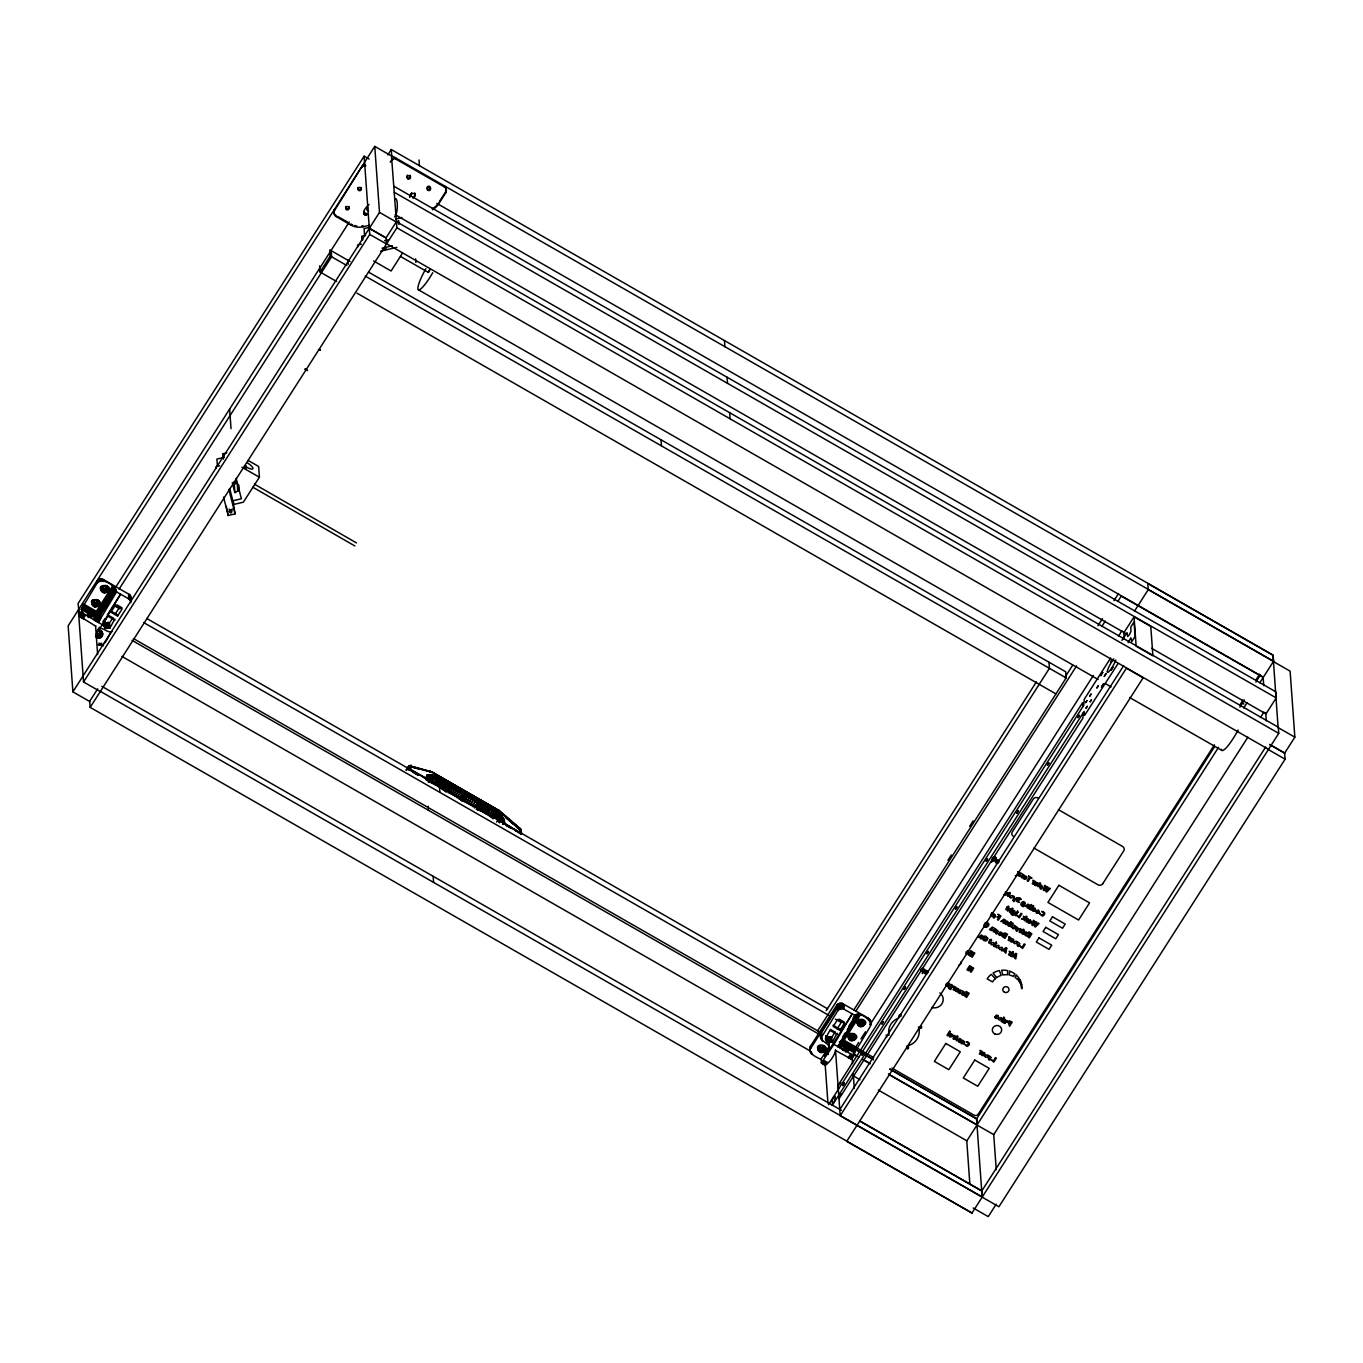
<?xml version="1.0" encoding="UTF-8"?>
<svg xmlns="http://www.w3.org/2000/svg" width="1363" height="1363" viewBox="0 0 1363 1363"><rect width="100%" height="100%" fill="white"/><g stroke="black" fill="none" stroke-linecap="round" stroke-linejoin="round"><path stroke-width="1.5" d="M406.395 769.942C413.091 759.055 408.389 773.503 410.757 769.448L426.943 778.716L426.585 780.335L427.028 775.053L427.318 777.966L428.118 776.552L430.401 776.433L438.409 779.432L489.845 808.889L499.778 816.539L497.87 820.645M470.848 805.397L473.966 798.207L472.757 797.355L444.27 781.135L440.096 787.712M520.819 830.885L519.695 828.278L521.092 829.948L521.33 834.292L520.274 828.704L521.348 834.207L520.359 828.84L499.25 810.627L431.952 771.918C427.147 772.412 431.526 770.759 431.304 772.497M104.355 592.922C89.617 582.291 120.762 584.676 104.355 592.922L104.406 588.748L102.838 586.976L104.695 585.477L106.28 587.232L104.406 588.748M426.449 779.977C422.104 768.902 451.545 777.353 438.341 786.621C448.751 776.586 426.875 779.466 426.806 775.479M484.785 813.251L488.738 806.419L465.175 793.76L461.256 800.473L465.243 793.675L460.677 800.098L465.175 793.76L440.539 778.784M484.819 804.494L502.18 816.931L504.497 823.201L502.504 823.899L504.6 823.388L504.037 819.316L500.323 814.733L484.768 804.357L481.071 802.875L482.911 804.647L479.367 810.542L482.536 805.482L486.387 805.158M504.31 820.509L502.266 821.071L499.778 817.033L494.07 812.092L467.27 796.691L465.907 793.93M520.973 833.594L504.617 823.252C504.94 816.744 497.614 812.842 493.116 811.002L486.182 807.237L482.945 812.263L486.795 805.363L487.784 805.891M443.946 781.663L429.601 775.649L427.42 776.825L427.59 780.249L427.42 774.729L427.488 777.2M450.42 785.054L451.34 786.86L447.933 792.567M498.926 810.474L497.904 809.929L502.572 814.921M498.977 811.854L498.892 810.355L431.202 771.748L429.277 771.918M408.713 770.027C405.884 766.125 416.942 761.184 406.327 770.061C410.757 764.677 409.854 766.108 409.82 766.279L427.266 771.032M476.794 809.383L481.02 802.722L477.05 809.537C479.367 791.801 502.76 817.561 504.48 823.763L520.598 833.44L519.695 828.278M438.75 777.83L434.507 784.509M441.408 779.261L440.522 778.937L442.345 780.147L438.835 778.017L470.405 796.231L469.315 797.696L464.919 795.668L461.546 800.643M229.069 509.166L230.824 511.006L232.238 508.91M454.833 787.32L454.646 789.262L466.742 796.077C454.032 790.319 441.476 776.671 427.692 776.842M431.798 771.884L410.093 765.819L409.53 769.482L408.917 766.193L409.871 769.379L410.093 765.955L411.234 766.074M427.658 780.215L427.42 776.825M477.868 809.912L481.02 802.722M480.986 803.011L470.405 796.231M502.266 821.071L502.334 820.134C499.676 817.238 495.382 810.576 501.345 815.756M482.723 803.403L481.105 803.063L495.314 811.36L503.254 819.674C499.965 825.348 506.934 822.69 503.168 823.644C501.397 811.649 486.761 807.288 477.408 802.5L477.22 800.78L482.979 804.357L465.243 793.675L473.796 798.633M429.635 782.43L433.127 777.489L434.661 778.069C438.119 773.826 437.523 782.243 432.77 783.674M860.223 1026.697C847.207 1014.157 877.653 1020.734 860.223 1026.697L860.598 1022.557L859.303 1020.597L861.382 1019.354L862.677 1021.313L860.598 1022.557M446.314 791.869L449.756 784.781L445.19 791.221C454.799 782.447 445.633 787.047 438.409 779.432L441.885 781.067M428.476 780.164C435.615 774.065 423.229 773.094 427.454 780.76M427.471 777.54C429.106 771.458 442.856 781.084 447.337 783.044M468.668 795.362L468.327 796.81M81.303 609.38L97.148 582.989C102.992 577.282 114.731 585.34 116.554 591.866L98.289 622.397L94.268 620.097L94.03 616.672L81.303 609.38L83.552 613.759L102.31 624.697L120.574 594.183L107.268 615.003M854.482 1052.832L870.31 1026.424L870.736 1021.091L868.606 1018.331L842.044 1003.27L838.466 1003.662L836.695 1005.281L810.525 1046.188C806.947 1053.309 815.977 1057.024 820.935 1059.272C822.877 1073.397 834.752 1056.291 835.536 1050.481L851.057 1058.983L854.618 1054.775L854.482 1052.832L841.755 1045.523L839.557 1041.741L855.129 1050.669M983.899 924.727C984.018 930.98 992.894 924.199 986.829 922.495A2.164 2.045 -4.1 0 0 985.449 922.7L984.665 923.313M503.867 820.373L502.01 820.134L503.56 818.873M94.558 606.859C82.376 593.569 112.328 601.918 94.558 606.859L95.069 602.753L93.911 600.708L96.057 599.584L97.216 601.628L95.069 602.753M98.119 633.761C101.237 634.323 100.572 629.757 97.795 630.37C104.321 628.718 104.014 639.758 97.591 637.867L98.119 633.761L96.943 631.733M430.299 269.005L428.34 272.413L430.027 269.141M820.543 1052.509C808.361 1039.236 838.33 1047.585 820.543 1052.509L821.071 1048.403L819.896 1046.375L822.042 1045.251L823.218 1047.278L821.071 1048.403M850.989 1040.702C838.807 1027.412 868.759 1035.761 850.989 1040.702L851.5 1036.596L850.342 1034.568L852.488 1033.444L853.647 1035.471L851.5 1036.596M449.671 793.385L452.772 787.916L449.245 786.707L458.428 791.409L459.842 790.71L447.899 783.572L443.52 789.995M502.606 819.93L502.214 820.765M520.802 833.526L520.887 829.624L498.722 810.968M520.547 832.98L521.348 834.207M503.935 823.848L503.594 819.657L501.874 816.931L498.773 821.753M103.315 592.718L103.963 588.646M503.305 823.116L503.254 819.674L504.327 823.439M130.456 600.725L129.349 596.381L130.865 602.702M131.121 601.1L129.877 594.813L103.469 579.496L98.766 579.411L97.012 581.03L97.148 582.989M810.031 1047.261L810.116 1051.537M829.266 1043.734L828.925 1050.26C832.452 1042.218 815.602 1041.945 821.565 1032.541L837.512 1007.615L839.267 1006.013L842.845 1005.621L843.084 1008.739L856.254 1016.116L837.989 1046.648L841.993 1048.948L841.755 1045.523M821.105 1037.907L837.734 1010.75L839.489 1009.131L843.084 1008.739M854.533 1052.321L840.767 1044.433L841.039 1048.096L839.864 1046L840.426 1042.576M870.821 1025.351L870.736 1021.091M946.757 984.802L948.154 985.176L946.109 984.001M965.822 952.021L967.219 952.822L967.185 951.05M520.564 830.51L520.53 828.977L498.858 810.389L499.795 811.394L431.611 771.799M472.177 797.185L468.088 803.778M456.571 788.257L456.026 789.603M520.189 830.118L520.274 828.704M408.849 766.449L410.502 765.887M430.878 772.037L429.192 771.56L430.998 771.543M427.607 779.909L426.943 778.716L426.823 780.437M859.218 1026.339L860.172 1022.403M428.118 776.552L428.612 775.019L427.335 775.223M409.326 766.483C410.774 766.756 410.672 772.582 409.701 769.703M842.845 1050.362C846.338 1040.361 853.238 1058.625 843.663 1047.176M364.091 212.185C372.661 216.904 355.828 216.478 368.998 204.518M496.745 819.487L500.051 814.682M427.386 780.028C428.817 779.466 431.168 773.417 427.778 774.917M93.57 606.45L94.66 602.582M97.591 637.867L96.62 637.458L97.71 633.591M819.572 1052.117L820.662 1048.232M850.001 1040.293L851.091 1036.425M1128.138 642.62L1130.898 637.782L1131.818 641.547L1135.072 636.47L1134.084 621.971L1130.847 626.827L1130.932 631.478L1129.365 634.749L1127.695 636.538L1127.065 632.653L1121.936 640.354M843.135 1050.396L844.089 1047.21M428.749 782.158C431.151 780.266 433.86 773.417 428.425 774.746M102.361 592.258L103.571 588.458M436.586 785.616L440.488 779.142L431.679 774.917L433.127 777.489L431.168 780.914M461.818 800.763L465.43 794.135L467.032 794.816M449.756 784.781L445.786 791.613L449.824 786.212L438.699 778.801L442.021 780.812M998.875 862.149C999.147 857.327 993.491 861.263 996.864 862.677C994.036 859.832 996.285 865.249 998.483 862.796M457.678 790.557L458.309 789.262M852.71 1019.797C854.703 1008.211 869.236 1017.684 871.008 1024.192M854.618 1054.775L851.739 1054.485L833.969 1044.348L821.293 1062.953M843.544 1050.515L844.685 1047.397M433.979 777.438L434.081 775.871L432.667 775.377M440.402 779.415L438.784 778.512L442.157 780.556L438.835 778.017M465.311 794.016L467.015 795.106L459.314 791.562M858.349 1025.76L859.814 1022.165M486.438 806.675L489.845 808.889L490.424 807.407M828.5 1104.712L1083.738 705.267L1084.301 699.219L1110.624 658.039M409.19 766.04L410.587 770.368L419.617 775.24M472.876 806.675L475.329 801.137L471.649 798.531M92.752 605.819L94.32 602.31M97.352 633.318L95.785 636.828L96.62 637.458M818.737 1051.486L820.305 1047.977M849.183 1039.662L850.751 1036.153M844.004 1050.703L845.367 1047.687M468.838 804.204L471.308 798.752L469.979 797.645M464.817 802.091L467.27 796.691L464.05 801.734M366.937 208.607L367.141 210.328L368.572 210.686M466.845 803.114L469.315 797.696L466.095 802.722M452.772 787.916L453.129 786.451M459.57 799.314L463.471 792.567L465.039 794.39M130.49 600.214L130.984 599.158M487.852 815.108L490.407 809.622L487.136 814.631M810.167 1049.22L837.615 1006.32L842.181 1005.23L843.97 1006.081L844.191 1009.216M870.173 1024.465L870.667 1023.392M901.113 1016.099C901.829 1012.436 896.547 1016.253 900.381 1016.611M437.233 785.991L439.874 780.471L441.714 781.34M435.478 785.02L438.034 779.619L436.876 778.665M489.709 816.335L492.316 810.866L489.044 815.875M444.117 790.438L446.74 784.969L448.802 786.093L445.48 791.426M491.43 817.579L494.07 812.092L490.799 817.101M447.814 790.387L449.534 786.843M101.578 591.576L103.23 588.169M493.031 818.839L495.723 813.353L492.469 818.362M474.733 807.918L477.408 802.5L474.171 807.526M495.416 818.26L497.478 814.358M520.257 833.611L515.129 830.05L520.598 833.44M486.182 814.069L488.891 808.719L488.193 807.918L484.325 806.3L481.105 811.326L484.478 806.027L480.389 811.002M463.13 801.325L465.805 796.043L464.476 795.447L466.742 796.077M519.899 829.846L520.734 830.766L499.233 811.36M825.552 1052.747C820.765 1064.213 833.014 1042.831 825.552 1052.747L828.465 1054.434M475.006 800.524L475.738 799.28L473.966 798.207M1033.921 848.059L1097.607 884.57A3.476 3.288 -4.1 0 0 1102.735 883.735L1102.991 883.292M433.434 783.981L436.313 778.784L435.393 778M88.067 617.132L89.685 614.236C81.099 611.697 98.783 621.324 89.685 614.236M485.092 813.421L488.005 808.225M431.747 783.231L434.661 778.069L431.151 782.992M499.471 822.758L501.431 818.499L502.981 817.953M484.342 812.995L488.073 808.106L486.301 806.947L482.212 811.888M435.07 784.798L438.034 779.619M459.842 790.71L461.512 791.784M477.357 809.69C479.077 801.546 486.148 804.647 478.873 810.321M857.668 1024.993L859.525 1021.824M833.969 1044.348L852.233 1013.816L828.925 1050.26M476.556 809.213L480.747 803.097L475.738 799.28M445.241 791.256L448.342 786.144M457.184 797.696L460.285 792.585L456.469 797.236M460.779 800.183L463.897 795.072L462.534 793.675C468.957 796.196 446.843 783.231 451.34 786.86L447.268 784.219M451.528 794.339L454.646 789.262L450.846 793.982M453.419 795.396L456.537 790.301L452.703 794.987M455.31 796.503L458.428 791.409L454.595 796.077M458.973 798.888L462.125 793.811L460.95 792.602M476.505 809.179L480.117 804.051L478.277 802.688L479.214 801.58L480.952 802.807L475.653 799.451M439.993 787.644L443.486 782.413L441.561 781.595L438.256 786.587M481.003 811.292L484.172 806.232M482.843 812.195L486.012 807.135M440.13 787.729L443.316 782.669L445.207 783.555L445.871 782.618M441.765 788.802L445.207 783.555L441.833 788.836L445.054 783.81L448.41 786.042M443.554 790.029L446.74 784.969M92.122 605.002L94.047 601.969M818.124 1050.669L820.049 1047.636M848.553 1038.845L850.478 1035.812M406.327 770.095L409.309 765.938M443.486 789.978L446.894 784.713M479.265 810.491L482.468 805.448M402.477 253.143L391.096 271.016L373.649 260.98M1102.735 883.735L1123.436 851.33A3.476 3.288 -4.1 0 0 1122.124 846.202L1058.438 809.69M369.152 159.062L364.142 156.183L78.049 603.553L79.582 616.212L95.836 626.23M386.053 237.895L369.305 228.303L386.002 237.963L396.429 221.658L1278.307 727.246L1278.75 733.362L1268.527 749.343L386.649 243.756L396.872 227.774L391.488 155.978L374.757 146.386L68.15 625.838L72.886 691.842L89.617 701.451L97.693 688.826M369.203 225.321L363.069 226.786A16.015 15.214 -4.1 0 1 350.938 225.082L336.133 216.581A4.702 4.481 -4.1 0 1 334.565 210.447L362.285 165.877A2.351 2.232 -4.1 0 1 365.523 165.11L365.608 166.218A2.351 2.232 -4.1 0 0 362.371 166.985M78.986 615.173L81.439 611.34M79.156 615.633L81.61 611.8M79.582 616.212L82.036 612.379M80.247 616.877L82.7 613.043M81.099 617.592L83.552 613.759M82.07 618.291L84.523 614.457M83.109 618.938L85.562 615.105M387.859 154.871L391.266 149.538L1273.144 655.126L1273.587 661.242L1259.77 682.846M116.434 590.213L100.504 615.139L100.726 618.325L98.289 622.397L96.381 611.374L112.311 586.448M113.368 587.095L96.79 613.009L83.024 605.121M114.339 587.794L97.165 614.645L82.444 606.194M114.679 588.833L349.269 221.999M115.191 588.492L97.506 616.144L94.03 616.672M115.855 589.174L98.681 616.025L98.289 622.397L96.603 620.54L96.313 616.587L81.576 608.137M116.281 589.753L99.703 615.684L99.959 619.245L98.954 619.944L95.393 620.438L95.12 616.758L81.354 608.869M336.644 281.528L320.049 272.004L330.255 256.023L329.829 249.906L350.07 261.509M390.227 162.248L392.476 158.721A2.351 2.232 -4.1 0 1 395.713 157.955L395.798 159.062L444.151 186.782A4.702 4.481 -4.1 0 1 445.701 192.916L438.477 204.211A16.135 15.317 -4.1 0 1 432.446 209.732M119.109 589.089L331.601 256.789L331.158 250.673M99.499 627.15L97.284 630.609C101.748 624.373 107.183 634.17 112.465 631.461M102.821 621.937L105.036 618.461M95.495 635.362L102.31 624.697M113.163 618.018L108.137 615.139L103.111 624.356C103.384 628.718 111.357 630.848 108.103 622.346L109.449 623.112L109.807 628.19L108.478 627.423M115.378 605.172L110.88 612.208L117.576 616.042L122.074 609.005L115.378 605.172L115.293 603.945M109.449 623.112L112.72 617.984M114.901 614.577L119.263 607.762M109.807 628.19L114.833 618.972M72.886 691.842L379.493 212.389L374.757 146.386M111.289 632.415C107.643 636.112 105.428 647.851 97.983 644.631M100.283 691.569L83.535 681.977L369.748 234.419L364.142 156.183M394.537 216.87C398.695 213.548 397.792 194.057 394.571 199.68M409.547 196.34L411.507 193.273A1.959 1.857 -4.1 0 1 411.83 192.882M409.633 197.431L411.507 193.273M412.887 198.248L414.863 195.182A1.959 1.857 -4.1 0 0 415.136 194.262M972.058 1212.951L90.179 707.363L386.479 244.011L386.206 237.639M439.431 201.503L445.633 191.808A4.702 4.481 -4.1 0 0 444.065 185.675L444.151 186.782M446.025 791.733L449.006 786.57M461.001 800.337L464.34 795.004L462.534 793.675M476.437 809.145L479.657 804.102L478.277 802.688L478.89 803.54L476.726 806.896M477.629 809.809L480.849 804.783L482.689 805.209M826.217 1010.579L1036.425 681.858M835.434 1032.285L830.425 1029.406L825.399 1038.623C825.671 1042.985 833.628 1045.114 830.391 1036.613L831.72 1037.379L832.094 1042.456L830.749 1041.69M831.72 1037.379L834.991 1032.251M837.172 1028.844L841.533 1022.029M947.932 860.309L951.374 854.942M969.689 826.285L973.114 820.918M1064.707 677.701L1072.715 665.161M1097.914 625.787L1102.48 618.615M1113.929 600.725L1118.512 593.552M820.935 1059.272L828.704 1047.125M832.094 1042.456L837.121 1033.239M844.361 1023.272L837.666 1019.439L833.168 1026.475L839.864 1030.309L844.361 1023.272L844.259 1022.063L839.25 1019.183M853.681 1010.204L1066.173 677.922L1065.73 671.806L368.47 272.072M855.64 1011.431L1076.6 665.911M1101.781 626.52L1105.206 621.153M1117.813 601.458L1121.238 596.091L1263.245 677.411M848.604 1026.56L853.187 1019.405M842.879 1036.562L845.077 1033.103M847.292 1029.644L857.242 1014.106M873.427 1059.801L840.886 1041.196L858.06 1014.345M859.014 1014.754L842.436 1040.668L840.886 1041.196M856.185 1048.573L842.436 1040.668L844.106 1040.225L860.053 1015.299M848.246 1057.773L850.699 1053.94M856.356 1046.085L858.639 1042.508M860.939 1038.93L865.505 1031.757M870.088 1024.601L1093.33 675.503M1118.512 636.129L1121.953 630.745M1134.544 611.05L1148.242 589.634L1147.799 583.534L1273.025 655.313L1278.102 727.569L1294.85 737.162L1284.628 753.143L1285.105 759.191L998.909 1206.749L840.204 1115.769L835.485 1049.834M849.285 1058.318L851.739 1054.485M850.239 1058.727L852.693 1054.894M851.057 1058.983L853.511 1055.149M1134.05 616.843L1136.146 646.181L1152.894 655.773L1150.781 626.435L1134.05 616.843L1123.828 632.824L1124.271 639.111M851.688 1059.034L854.124 1055.201M832.146 1105.495L1084.164 711.384L1084.556 715.439L1117.95 663.747M839.761 1109.652L1123.674 665.672M840.204 1115.769L1126.417 668.211L1143.148 677.803L846.73 1141.342L971.938 1213.138L1268.374 749.599L1285.105 759.191M1214.433 744.794L978.276 1114.082A3.135 2.982 -4.1 0 1 973.966 1115.104L891.913 1068.064M1239.649 705.37L1243.09 699.986M1255.698 680.273L1259.139 674.889A3.135 2.982 -4.1 0 0 1259.463 674.174M982.161 1197.157L976.555 1118.921L1214.672 746.549M1239.87 707.176L1244.436 700.003M1255.885 682.096L1260.468 674.941M1218.556 747.299L966.776 1141.018L969.877 1184.328M1243.738 707.908L1247.179 702.541M996.251 1169.693L993.729 1134.629L1247.878 737.196M1260.485 717.5L1263.91 712.133M393.89 186.22L1275.768 691.791L1276.211 697.907L1265.988 713.888L1151.599 648.311M1265.648 747.06L981.718 1191.041L860.189 1121.374M996.2 1204.193L988.243 1216.614L973.182 1207.976M248.151 460.455L258.646 466.453L259.413 477.203L243.381 502.18L233.993 504.395L233.073 500.783M406.481 769.856L408.696 766.381L409.207 769.533L408.985 766.313M462.585 801.069L465.192 795.447M470.099 804.937L473.319 799.911M472.092 806.163L475.329 801.137L476.658 801.58M499.335 822.519L501.976 819.367M498.585 821.497L501.431 818.499M839.915 1043.649L837.989 1046.648L840.307 1047.108L840.017 1043.138L854.754 1051.572M485.637 813.728L488.891 808.719L488.175 807.935M491.498 809.912L492.026 808.395L486.761 805.482M495.076 817.953L497.239 814.614L496.132 813.234M496.439 819.18L498.602 815.841M496.541 822.042L499.778 817.033L500.698 817.561M430.401 776.433L427.42 779.21M88.578 617.439L90.435 614.696M100.998 590.724L102.992 587.811M428.186 780.113L431.475 776.637M448.904 784.151L443.026 780.249M428.255 782.021L432.667 776.978M493.116 811.002L494.036 809.878L498.722 813.49M483.678 812.638L487.29 807.816M992.417 857.889L991.651 862.115L992.008 860.445A6.747 6.406 -4.1 0 1 993.116 858.417L995.092 856.748L993.031 857.31M1032.967 908.644L1032.558 909.291A1.755 1.67 -4.1 0 0 1033.018 911.2L1035.948 910.757L1034.96 908.167M1036.613 910.74L1036.204 911.387A1.806 1.721 -4.1 0 0 1036.119 912.426A1.755 1.67 -4.1 0 0 1036.664 913.295L1039.611 912.852L1038.623 910.263M949.636 1034.364L949.227 1035.011A1.806 1.721 -4.1 0 0 949.159 1036.033A1.755 1.67 -4.1 0 0 949.704 1036.919L952.635 1036.459L951.647 1033.887A1.806 1.721 -4.1 0 0 949.551 1034.517M494.667 812.109L495.706 811.07L497.274 812.28M448.989 793.062L452.789 788.308L454.39 788.734M857.225 1024.073L859.337 1021.449M845.486 1051.623L847.565 1049.05M439.363 787.252L443.145 782.566M441.152 788.393L444.951 783.725M442.907 789.586L446.689 784.935M408.474 766.807L409.19 769.533M458.326 798.462L462.125 793.811M366.937 208.624L367.857 207.943M104.389 622.738L106.041 623.419L108.103 622.346M826.677 1041.622C824.223 1034.125 827.324 1039.253 830.391 1036.613M91.73 604.065L93.877 601.56M817.732 1049.731L819.879 1047.227M848.161 1037.907L850.325 1035.42M1006.422 894.196C997.614 895.406 1014.941 895.508 1005.264 892.049M100.675 589.77L102.855 587.402M463.318 792.704L466.964 795.413C462.006 792.567 484.308 805.908 478.481 802.398L480.287 803.795M503.083 824.053L504.429 823.286L502.777 823.729M845.895 1051.963L848.161 1049.544M839.727 1044.808L837.989 1046.648L839.864 1046L839.557 1041.741M499.778 816.539L501.209 815.824M447.081 784.458L449.296 785.361L447.78 783.674M857.054 1023.068L859.269 1021.023M91.628 603.059L93.843 601.134M817.613 1048.726L819.827 1046.801M848.059 1036.902L850.273 1034.994M100.623 588.765L102.838 586.976M410.842 765.938L410.791 769.856M927.504 973.608L924.915 973.625A1.755 1.67 -4.1 0 1 924.455 971.768L924.864 971.069A1.789 1.704 -4.1 0 1 926.874 970.592L928.135 972.296M946.689 983.268C951.681 980.985 948.137 989.828 945.82 984.955M481.088 803.301L482.979 803.846L481.156 802.926M857.157 1022.063L859.303 1020.597M465.294 794.254L467.015 795.106M100.504 615.139L97.506 616.144L81.95 607.216M91.781 602.054L93.911 600.708M817.783 1047.721L819.896 1046.375M848.229 1035.897L850.342 1034.568M429.243 774.695L437.216 777.438M480.849 804.119L490.203 808.293L488.618 807.015M434.081 775.871L435.598 776.484M100.862 587.76L102.941 586.55M408.508 766.619L408.934 769.737M857.531 1021.108L859.457 1020.188M92.224 601.134L94.081 600.316M818.209 1046.801L820.083 1045.983M848.655 1034.977L850.529 1034.176M410.212 769.345L410.553 770.453M101.356 586.874L103.145 586.175M858.145 1020.291L859.729 1019.848M410.314 769.482L410.638 769.499M395.798 218.983L401.932 217.535M370.123 227.212L364.074 228.643L364.585 235.816M362.149 239.888L361.894 236.293L365.488 235.458M361.348 244.181L357.566 245.084L357.719 247.061M384.519 240.723L388.642 239.735M382.066 248.202L392.374 245.766M380.652 251.167L396.872 247.316M223.43 459.075L223.055 453.709L226.803 452.823M223.753 457.457L216.887 459.075L217.416 466.248M219.545 465.737L216.121 466.555L216.257 468.531M232.306 482.553L234.879 492.605L239.172 490.441L238.781 485.058M223.549 497.12L228.234 515.487L235.1 513.868L232.834 500.766L241.387 498.807L236.174 478.379M92.888 600.333L94.371 599.993M849.319 1034.176L850.802 1033.835M818.89 1046L820.373 1045.66M102.072 586.107L103.452 585.851M105.138 585.562L106.075 585.409M481.037 803.557L482.996 804.085M464.51 794.748L462.739 793.385L464.664 794.51M858.963 1019.643L860.07 1019.575M861.791 1019.49L863.035 1019.473M93.757 599.737L94.729 599.737M480.458 803.54L478.686 802.143L480.611 803.318M850.188 1033.58L851.176 1033.58M819.742 1045.404L820.73 1045.404M96.466 599.754L97.829 599.805M99.499 630.779L100.879 630.813M852.897 1033.614L854.26 1033.648M822.451 1045.421L823.831 1045.472M102.958 585.562L103.827 585.63M105.547 585.749L107.03 585.869M427.386 779.892L426.653 779.585M521.024 832.98L521.075 829.914L521.399 833.952L521.007 829.692L521.126 833.645M862.166 1019.745L863.903 1020.052M480.866 802.926L479.06 801.717M449.586 785.003L445.718 782.822M96.807 600.027L98.664 600.436M99.857 631.035L101.697 631.444M853.238 1033.87L855.095 1034.278M822.809 1045.694L824.649 1046.102M481.105 804.255L482.911 804.647M105.871 586.039L107.813 586.533M427.505 770.828L410.076 766.091M413.483 767.608L419.293 769.192M427.369 779.551L423.212 777.251M430.452 771.288L429.873 771.185M519.865 829.368L520.956 830.22M862.455 1020.069L864.585 1020.819M484.495 804.221L482.928 803.642L484.836 804.698M486.301 806.947L488.312 807.697M449.398 786.451L451.068 787.49L449.705 786.536M97.08 600.367L99.278 601.236M100.129 631.393L102.327 632.262M853.511 1034.227L855.708 1035.096M823.082 1046.034L825.279 1046.903M886.683 1037.056L886.206 1035.181L888.063 1035.437M458.241 789.45L449.62 785.275M965.771 953.572L968.037 953.35L968.156 950.778M106.127 586.397L108.393 587.385M486.761 805.652L495.706 811.07M1030.496 920.11L1031.484 922.7L1028.554 923.16A1.755 1.67 -4.1 0 1 1028.009 922.274A1.806 1.721 -4.1 0 1 1028.094 921.235L1028.503 920.604A1.806 1.721 -4.1 0 1 1030.445 920.264M468.685 795.583L475.517 799.672M444.27 781.135L445.207 781.612M305.414 368.657L307.51 370.583L304.733 369.237M442.345 780.147L440.488 779.142L442.259 780.335M449.534 786.161L451.204 787.184L449.824 786.212M862.643 1020.461L865.028 1021.739M442.157 780.556L438.784 778.512M449.807 785.122L451.511 785.923M492.299 808.719L494.036 809.878M506.15 825.075L511.466 828.21M412.41 771.288L419.583 775.308L412.376 771.373L417.691 774.542M241.933 467.236L259.413 477.203M1273.587 661.242L391.692 155.655L391.266 149.538M1148.242 589.634L1273.468 661.43M1273.383 661.549L1290.114 671.158L1294.85 737.162M436.824 203.377L1263.365 677.224M394.333 192.336L1276.211 697.907M395.185 214.655L1125.77 633.505M1241.88 702.916L1243.874 704.075M379.493 212.389L396.224 221.982M396.872 227.774L1278.75 733.362M369.748 234.419L386.479 244.011M337.7 216.427L347.565 222.084M400.483 256.448L428.34 272.413M425.886 268.732A21.978 3.97 -60.2 0 0 418.39 289.774L1098.169 679.49M1105.563 683.715L1111.101 686.901M1129.569 697.481L1221.93 750.434M330.255 256.023L346.815 265.512M365.216 276.059L1066.173 677.922M356.936 293.147L1055.95 693.903M1015.248 875.54L1016.065 876L1018.689 871.911L1017.599 871.604M1015.265 956.417L1014.106 955.753L1015.656 954.577L1014.856 958.393L1015.776 958.922L1016.713 953.879L1015.81 953.35L1011.482 956.451L1015.094 957.269M129.57 599.516L128.616 598.783L128.923 594.081M843.97 1006.081L843.169 1003.747M116.554 591.866L128.616 598.783M436.824 775.666L442.328 778.835M446.008 780.931L458.871 788.308M462.551 790.421L473.574 796.742M477.254 798.854L482.775 802.006M486.438 804.119L490.118 806.232M493.798 808.327L497.478 810.44M438.477 776.995L442.14 779.108M455.003 786.485L458.684 788.598M146.897 618.546L827.597 1008.807M515.061 830.22L518.621 832.299M413.994 772.719L417.572 774.78M505.98 825.416L511.329 828.517M413.96 772.821L417.521 774.866M116.962 604.916L121.989 607.796M114.202 605.683L119.723 608.835M143.643 622.55L829.88 1015.963M835.4 1019.132L840.92 1022.301M110.795 610.982L117.491 614.815L117.576 616.042M833.083 1025.249L839.778 1029.082L839.864 1030.309M108.222 616.366L114.918 620.199M830.51 1030.632L837.206 1034.466M83.654 604.082L96.381 611.374M844.106 1040.225L856.833 1047.517M855.453 1047.142L873.683 1057.603M854.754 1048.829L873.223 1059.426M889.852 1068.95L976.675 1118.733L977.118 1124.85L888.437 1074.01M890.005 1069.308L976.555 1118.921M103.997 621.664L109.534 624.833M133.506 638.583L821.463 1032.984M827 1036.153L830.68 1038.265M820.867 1032.898L817.51 1030.99L1049.425 668.313L1048.982 662.214M825.876 1035.778L829.232 1037.703M132.058 640.371L818.243 1033.75M853.34 1053.889L858.877 1057.058M862.575 1059.17L869.969 1063.413M853.613 1054.298L857.293 1056.41M862.83 1059.579L870.19 1063.804M888.608 1074.368L993.729 1134.629M99.772 643.711L103.469 645.823M121.92 656.404L810.082 1050.924M852.505 1075.254L859.968 1079.786M878.334 1090.059L966.895 1140.831M823.746 1060.329L827.767 1062.629M823.099 1061.266L827.12 1063.583M822.502 1062.05L826.523 1064.35M821.974 1062.612L825.995 1064.912M821.19 1062.697L825.586 1065.219M101.799 686.322L841.448 1110.351M859.917 1120.948L981.854 1190.853L982.28 1196.97L100.402 691.382M254.523 484.223L356.527 542.934M252.802 487.204L354.806 545.933M853.664 1034.619L856.1 1036.033M97.233 600.776L99.669 602.19M823.235 1046.443L825.671 1047.857M100.283 631.785L102.719 633.199M318.448 349.575L320.475 350.308L319.641 349.184M106.263 586.806L108.716 588.356M486.659 806.129L489.845 808.889M521.33 833.219C518.911 820.441 522.336 841.244 521.177 830.288M488.738 806.572L490.459 807.782M489.368 806.76L490.527 807.612M862.711 1020.887L865.198 1022.744M520.359 829.028C521.961 837.393 520.751 829.045 521.126 830.97M128.395 595.648L131.308 599.959L131.035 596.841M853.715 1035.045L856.22 1037.039M823.286 1046.869L825.774 1048.863M97.284 601.202L99.789 603.196M100.334 632.211L102.821 634.204M438.409 779.432L439.806 780.573M245.357 465.328L246.243 466.35L244.607 465.993A8.246 2.096 32.5 0 0 252.871 468.838A8.246 2.096 32.5 0 0 247.231 462.687M447.609 783.827L449.177 785.139M106.28 587.232L108.767 589.361M505.69 817.596L513.476 824.308M516.594 826.983L519.712 829.675M478.89 801.904L480.355 803.216M463.147 792.891L464.51 794.254M862.677 1021.313L865.096 1023.749M853.647 1035.471L856.049 1038.044M823.218 1047.278L825.62 1049.851M97.216 601.628L99.618 604.184M100.266 632.636L102.668 635.209M409.939 769.294L409.82 766.279M106.178 587.657L108.529 590.349M862.506 1021.705L864.738 1024.703M853.459 1035.863L855.623 1038.964M823.031 1047.67L825.177 1050.788M97.029 602.02L99.192 605.121M100.078 633.028L102.225 636.129M991.6 913.023L990.543 915.697L991.361 916.175L993.269 913.21L992.008 912.563M105.973 588.032L108.035 591.252M862.251 1022.063L864.108 1025.521M853.187 1036.187L854.942 1039.765M822.741 1048.011L824.513 1051.572M96.756 602.344L98.511 605.905M99.806 633.369L101.561 636.93M105.667 588.356L107.319 592.002M861.91 1022.335L863.29 1026.169M852.812 1036.442L854.09 1040.361M822.383 1048.266L823.644 1052.185M96.381 602.599L97.659 606.518M99.431 633.608L100.709 637.526M105.292 588.577L106.433 592.564M399.223 223.788L398.388 220.533L398.643 224.111M361.894 236.293L362.814 239.854M223.055 453.709L223.975 457.321M229.717 488.55L232.834 500.766M228.848 489.368L235.1 513.868M226.241 506.269L228.234 515.487M861.501 1022.523L862.319 1026.612M409.718 766.074L410.314 769.311M852.403 1036.613L853.102 1040.736M821.957 1048.42L822.656 1052.56M95.972 602.753L96.654 606.893M99.005 633.778L99.703 637.901M104.866 588.714L105.411 592.871M820.867 1034.773L821.003 1035.931M809.843 1048.42L810.559 1052.611M1263.16 677.53L1263.757 685.793M1265.665 712.61L1266.261 720.857M1082.921 706.545L1082.597 702.644L838.177 1085.169L838.449 1088.833M1083.346 712.662L1082.835 718.216L839.148 1098.612L838.892 1094.949M870.293 1020.001L870.429 1021.96M869.56 1019.064L869.713 1021.006M868.606 1018.331L868.759 1020.291M856.134 1014.464L856.254 1016.116M852.079 1057.364L852.522 1063.566M853.255 1073.874L854.294 1088.321M842.044 1003.27L842.181 1005.23M841.635 1005.451L841.857 1008.569M840.835 1003.1L840.971 1005.059M840.409 1005.57L840.647 1008.705M839.608 1003.236L839.744 1005.195M839.267 1006.013L839.489 1009.131M838.466 1003.662L838.603 1005.621M838.279 1006.695L838.501 1009.83M837.461 1004.361L837.615 1006.32M837.512 1007.615L837.734 1010.75M836.695 1005.281L836.831 1007.24M829.999 1037.056L830.374 1042.15M829.505 1037.413L829.863 1042.491M828.925 1037.618L829.3 1042.712M829.198 1046.051L829.437 1049.186M828.312 1037.686L829.045 1045.779M827.716 1037.601L828.074 1042.695M827.154 1037.379L827.511 1042.456M826.489 1035.999L827.034 1042.099M826.097 1035.999L826.455 1041.076M825.109 1063.753L827.92 1102.957M822.162 1037.959L822.4 1041.093M821.565 1032.541L821.787 1035.676M821.071 1033.614L821.225 1039.066M812.229 1054.281L811.138 1051.606L811.275 1053.565M810.525 1046.188L810.678 1048.147M724.469 340.563L724.895 346.679M727.092 377.244L727.535 383.344M729.631 412.682L730.074 418.799M661.021 439.789L661.447 445.888M445.633 191.808L445.701 192.916M438.409 203.121L438.477 204.211M419.037 159.965L419.446 165.707M414.863 195.182L414.931 196.289A1.959 1.857 -4.1 0 0 414.284 193.733A1.959 1.857 -4.1 0 0 411.592 194.364M415.63 258.885L415.885 262.429M439.448 786.281L439.874 792.38M392.476 158.721L392.561 159.829A2.351 2.232 -4.1 0 1 395.798 159.062M428.135 806.215L428.442 810.286M433.161 876.29L433.604 882.406M409.513 766.108L409.752 769.328M409.326 766.159L409.547 769.379M366.903 213.497L366.988 214.587M366.46 213.752L366.545 214.843M365.983 213.889L366.051 214.979M365.454 213.906L365.54 214.996M364.96 213.787L365.045 214.894M364.517 213.548L364.603 214.655M364.142 213.224L364.228 214.315M363.853 211.384L363.955 213.906M363.069 226.786L362.984 225.696A16.015 15.214 -4.1 0 1 361.962 225.9M350.938 225.082L350.853 223.975A16.015 15.214 -4.1 0 0 352.71 224.895M347.906 260.282L348.195 264.354M336.133 216.581L336.048 215.49A4.702 4.481 -4.1 0 1 335.094 214.758M334.565 210.447L334.48 209.357A4.702 4.481 -4.1 0 0 334.702 214.315M319.606 265.887L320.049 272.004M237.281 482.928L237.639 490.799M229.631 409.104L231.029 428.663M234.095 481.855L234.879 492.605M130.592 595.75L130.746 597.71M129.877 594.813L130.013 596.773M130.064 597.318L130.303 600.453M107.711 622.789L108.086 627.883M107.217 623.147L107.592 628.224M103.469 579.496L103.622 581.456M106.655 623.351L107.013 628.445M106.041 623.419L106.399 628.513M102.344 579.036L102.498 580.979M105.428 623.334L105.803 628.428M104.866 623.095L105.241 628.19M101.135 578.849L101.271 580.808M104.201 621.732L104.764 627.832M99.908 578.985L100.061 580.945M98.766 579.411L98.903 581.371M97.778 580.11L97.915 582.069M101.407 643.166L101.544 645.125M100.18 643.302L100.334 645.261M98.971 643.132L99.107 645.091M95.546 625.634L97.625 654.513M89.737 701.246L90.179 707.363M78.373 609.857L83.535 681.977M861.058 1022.591L861.28 1026.782M851.96 1036.647L852.028 1040.855M821.514 1048.471L821.599 1052.662M98.562 633.829L98.647 638.02M95.512 602.804L95.597 606.995M918.441 1026.969A15.3 14.533 -4.1 0 1 907.025 1045.932M889.068 1035.233A15.3 14.533 -4.1 0 1 898.813 1018.042M961.171 961.579A3.135 2.982 -4.1 0 1 958.888 965.072M939.891 992.945A8.791 8.348 -4.1 0 1 931.679 1007.478M1013.902 836.575A3.476 3.288 -4.1 0 1 1012.59 831.464L1033.035 799.502A3.476 3.288 -4.1 0 1 1038.419 798.224M1036.51 910.893A1.806 1.721 -4.1 0 1 1038.555 910.416M1032.864 908.865A1.755 1.67 -4.1 0 1 1034.841 908.405M1115.82 660.016A8.791 1.584 -60.2 0 1 1109.635 670.8A8.791 1.584 -60.2 0 1 1107.693 669.693A8.791 1.584 -60.2 0 1 1113.861 658.908M244.386 467.168A8.246 2.096 32.5 0 1 246.141 468.378M356.731 225.985A16.015 15.214 -4.1 0 1 354.687 225.559M430.469 187.515A1.721 1.636 -4.1 0 1 428.493 189.457A1.721 1.636 -4.1 0 1 427.266 187.038A1.721 1.636 -4.1 0 1 430.078 186.748M414.608 192.933A1.959 1.857 -4.1 0 1 415.085 193.767M361.297 187.532A1.721 1.636 -4.1 0 1 359.576 189.576A1.721 1.636 -4.1 0 1 357.958 187.481M348.928 206.443A1.721 1.636 -4.1 0 1 347.395 208.76A1.721 1.636 -4.1 0 1 345.742 206.529M409.939 175.18A1.721 1.636 -4.1 0 1 409.871 177.497A1.721 1.636 -4.1 0 1 407.435 177.463A1.721 1.636 -4.1 0 1 407.503 175.128M437.83 203.956A16.135 15.317 -4.1 0 1 434.15 207.534M433.281 208.113A16.135 15.317 -4.1 0 1 432.378 208.624M432.752 272.685A21.978 3.97 -60.2 0 1 418.39 289.774M1238.149 730.006A21.978 3.97 -60.2 0 1 1221.418 749.275M1007.393 974.46L1007.376 974.749A15.692 14.908 -4.1 0 0 1002.742 975.022L1001.72 970.235A16.816 15.964 -4.1 0 1 1007.819 970.712L1007.393 974.46M1085.647 702.575L1086.941 700.548L1085.647 702.575M1002.947 935.819L1004.514 937.182L1005.213 936.091L1002.947 935.819M948.597 984.086L947.217 983.984L948.597 984.086M957.899 989.419L956.519 989.317L957.899 989.419M984.137 1053.548L982.757 1053.446L984.137 1053.548M998.159 861.126L996.779 861.041L998.159 861.126M997.614 1016.287L996.234 1016.202L997.614 1016.287M1001.277 933.195L999.897 933.11L1001.277 933.195M1006.865 893.106L1005.485 893.004L1006.865 893.106M1012.913 939.874L1011.533 939.771L1012.913 939.874M1026.049 877.125L1024.669 877.022L1026.049 877.125M1037.022 883.411L1035.641 883.309L1037.022 883.411M449.943 785.548L451.443 786.536L449.943 785.582M1004.258 1021.926L1005.144 1022.71L1006.695 1020.512L1007.513 1020.989L1004.548 1023.426L1002.793 1022.335L1004.684 1019.371L1005.519 1019.848L1004.258 1021.926M949.432 988.039C954.713 991.514 943.792 987.988 950.658 984.273C954.918 985.057 951.647 989.657 949.432 988.039M987.715 938.238C987.528 943.929 979.179 939.26 984.205 936.33A2.164 2.045 -4.1 0 1 985.585 936.125L987.715 938.238M1011.874 913.96C1017.019 917.418 1006.303 913.909 1013.101 910.194C1017.36 910.978 1014.089 915.561 1011.874 913.96M1021.977 905.253C1027.259 908.729 1016.338 905.185 1023.221 901.488C1027.463 902.272 1024.192 906.855 1021.977 905.253M1010.835 909.905L1009.574 912.222L1010.409 912.682L1013.016 908.61L1012.198 908.133C1011.687 910.74 1008.211 906.156 1007.581 911.063L1010.835 909.905M229.205 511.159C231.761 516.969 233.703 506.508 229.205 511.159M1086.055 708.198L1087.316 706.153L1086.09 708.079M1104.32 676.372L1106.04 673.578L1104.32 676.372M1111.135 670.051L1112.907 667.291L1111.135 670.051M955.173 989.794C954.799 993.014 960.199 991.497 958.513 988.839C953.555 986.267 959.007 993.303 955.173 989.794M959.876 1039.713L958.615 1041.979L959.45 1042.456L961.341 1039.492L959.603 1038.402L956.622 1040.838L959.876 1039.713M963.079 992.417L961.818 994.717L962.636 995.194L964.527 992.23L962.857 991.174L960.063 989.981L958.07 992.571L958.905 993.048L960.659 990.799L959.944 993.644L963.079 992.417M981.547 936.313L980.304 938.596L981.121 939.056L983.013 936.091L981.275 935.018L978.293 937.437L981.547 936.313M981.394 1053.923C981.019 1057.143 986.42 1055.626 984.733 1052.969C979.793 1050.396 985.228 1057.432 981.394 1053.923M994.479 929.345L993.218 931.645L994.053 932.122L995.944 929.157L992.434 927.061L989.487 929.498L990.305 929.975L992.06 927.726L991.344 930.571L994.479 929.345M998.534 933.587C998.176 936.79 1003.577 935.291 1001.89 932.616C996.932 930.043 1002.384 937.097 998.534 933.587M994.871 1016.679C994.496 1019.882 999.897 1018.382 998.21 1015.708C993.269 1013.135 998.704 1020.188 994.871 1016.679M1004.088 920.468L1002.844 922.751L1003.662 923.211L1005.553 920.264L1003.815 919.173L1000.834 921.592L1004.088 920.468M1010.17 940.249C1009.813 943.469 1015.196 941.952 1013.51 939.277C1008.569 936.722 1014.004 943.758 1010.17 940.249M1022.591 875.182L1021.33 877.482L1022.148 877.942L1024.039 874.995L1020.546 872.882L1017.582 875.336L1018.4 875.796L1020.154 873.547L1019.456 876.409L1022.591 875.182M1023.323 877.516C1022.949 880.719 1028.349 879.22 1026.663 876.545C1021.671 873.956 1027.242 881.026 1023.323 877.516M1028.247 905.424L1027.003 907.707L1027.821 908.167L1029.712 905.219L1027.975 904.129L1024.993 906.548L1028.247 905.424M1034.278 883.803C1033.921 887.006 1039.305 885.49 1037.618 882.832C1032.626 880.225 1038.214 887.347 1034.278 883.803M964.527 1044.092L966.861 1046.375A2.215 2.096 -4.1 0 0 968.139 1045.881C972.995 1041.945 962.346 1040.548 968.02 1042.678C969.28 1046.409 964.646 1045.046 964.527 1044.092M1039.884 913.806L1042.218 916.089A2.215 2.096 -4.1 0 0 1043.496 915.595C1048.334 911.677 1037.703 910.263 1043.359 912.392C1044.637 916.123 1040.003 914.777 1039.884 913.806M1013.101 900.279C1014.6 904.385 1013.459 898.098 1017.139 898.013L1014.191 899.188L1013.953 896.173L1013.101 900.279M993.576 916.226L994.649 916.839L993.576 916.226M996.2 932.139L997.273 932.752L996.2 932.139M989.027 1058.199L990.1 1058.812L989.027 1058.199M1016.491 929.362L1017.565 929.975L1016.491 929.362M1017.803 944.525L1018.877 945.138L1017.803 944.525M1040.582 887.313L1041.656 887.909L1040.582 887.313M995.416 915.442C990.884 909.07 993.082 923.858 995.416 915.442M998.04 931.355C993.286 925.068 995.927 939.823 998.04 931.355M990.867 1057.415C986.079 1051.146 988.771 1065.883 990.867 1057.415M1018.331 928.578C1013.561 922.308 1016.236 937.028 1018.331 928.578M1019.643 943.741C1015.111 937.369 1017.309 952.158 1019.643 943.741M1042.422 886.512C1037.89 880.14 1040.071 894.929 1042.422 886.512M831.856 1101.151C833.509 1110.47 838.484 1086.124 831.856 1101.151M839.165 1084.59L840.596 1082.358L839.165 1084.59M840 1096.073L841.414 1093.859L840 1096.073M842.658 1085.493L844.361 1082.989L842.658 1085.493M862.115 1055.064L863.818 1052.56L862.115 1055.064M882.014 1023.971L883.445 1021.756L882.014 1023.971M904.129 989.385L905.56 987.17L904.129 989.385M926.942 953.725L928.373 951.493L926.942 953.725M955.48 909.104L956.894 906.872L955.48 909.104M986.148 861.16L987.562 858.929L986.148 861.16M1016.798 813.2L1018.229 810.985L1016.798 813.2M1008.91 1022.216C1010.119 1025.215 1011.38 1020.376 1008.91 1022.216M1047.466 765.256L1048.88 763.041L1047.466 765.256M1077.963 717.568L1079.377 715.354L1077.963 717.568M1089.753 696.118L1091.013 694.142L1089.753 696.118M1090.161 701.741L1091.439 699.832L1090.161 701.741M1096.925 687.906L1098.357 685.691L1096.925 687.906M1100.674 675.588L1102.718 672.385L1100.674 675.588M1101.491 687.105L1103.553 683.902L1101.491 687.105M1021.023 899.359C1011.857 901.182 1025.044 904.01 1016.202 901.147C1015.043 897.689 1021.398 900.96 1019.575 898.694C1015.435 898.677 1020.393 896.241 1021.023 899.359M1012.096 927.027C1012.368 931.508 1018.638 926.278 1014.089 925.238C1013.799 925.256 1015.265 929.481 1012.096 927.027M1003.389 933.672L1002.009 936.381L1004.94 938.374L1007.564 934.285L1004.787 932.837L1003.389 933.672M1110.589 662.197L1112.327 659.436L1110.624 662.026M920.672 969.979L922.478 971.666L922.342 973.625L924.949 969.536L922.41 968.292L920.672 969.979M927.215 972.109C924.966 975.942 925.136 969.144 927.215 972.109M951.987 1035.42C949.943 1039.185 949.841 1032.438 951.987 1035.42M963.607 1042.082C961.545 1045.847 961.443 1039.117 963.607 1042.082M1007.819 922.836C1005.707 926.653 1005.673 919.872 1007.819 922.836M1030.854 921.644C1028.809 925.426 1028.69 918.679 1030.854 921.644M1035.301 909.7C1033.256 913.483 1033.154 906.736 1035.301 909.7M1038.964 911.796C1036.851 915.612 1036.8 908.814 1038.964 911.796M234.487 482.536C235.85 486.847 238.031 479.555 234.487 482.536M384.213 248.134C385.576 252.445 387.756 245.153 384.213 248.134M906.651 1047.568C908.014 1051.895 910.194 1044.586 906.651 1047.568M950.352 986.591C951.698 989.845 952.873 983.2 950.352 986.591M984.921 924.932C987.272 930.282 989.01 919.582 984.921 924.932M983.677 938.562C986.028 943.912 987.783 933.229 983.677 938.562M1012.794 912.511C1014.14 915.749 1015.401 909.104 1012.794 912.511M1022.897 903.805C1024.363 907.025 1025.334 900.415 1022.897 903.805M923.45 969.911C921.575 973.744 921.337 967.185 923.45 969.911M1006.746 948.171L1005.809 953.214L1003.424 950.573L1001.515 950.744L1005.843 947.643L1006.746 948.171M954.339 987.562L953.146 989.759L953.964 990.22L955.855 987.272L953.81 986.199L954.339 987.562M954.202 1036.579L953.01 1038.759L953.827 1039.236L955.719 1036.272L953.657 1035.199L954.202 1036.579M964.527 1042.252L963.505 1043.888L961.324 1043.581A1.755 1.67 -4.1 0 1 960.864 1041.724L961.256 1041.025A1.789 1.704 -4.1 0 1 963.283 1040.548L964.527 1042.252M980.576 1051.691L979.384 1053.889L980.201 1054.349L982.093 1051.401L980.031 1050.328L980.576 1051.691M1008.756 923.024L1007.717 924.642L1005.536 924.353A1.755 1.67 -4.1 0 1 1004.991 923.467A1.806 1.721 -4.1 0 1 1005.076 922.427L1005.485 921.797A1.789 1.704 -4.1 0 1 1007.496 921.32L1008.756 923.024M1009.353 938.017L1008.16 940.214L1008.978 940.674L1010.869 937.71L1008.807 936.654L1009.353 938.017M1009.779 952.601L1008.586 954.799L1009.404 955.276L1011.295 952.311L1009.233 951.238L1009.779 952.601M1020.342 929.907L1019.149 932.105L1019.967 932.565L1021.858 929.6L1019.797 928.544L1020.342 929.907M1033.461 881.554L1032.268 883.752L1033.086 884.212L1034.977 881.265L1032.915 880.191L1033.461 881.554M1027.089 919.378L1025.896 921.575L1026.714 922.035L1028.605 919.088L1026.543 918.015L1027.089 919.378M1009.796 971.24L1009.012 974.954A15.692 14.908 -4.1 0 1 1013.373 976.436L1014.924 973.966A18.826 17.889 -4.1 0 0 1009.796 971.24M1005.69 948.869L1005.298 950.71L1004.139 950.045L1005.69 948.869M1007.921 1021.875L1009.591 1026.22L1012.198 1022.131L1009.319 1020.768L1007.921 1021.875M990.628 943.52C992.094 948.035 997.597 939.703 990.628 943.52M995.62 946.365C996.847 950.829 1002.742 942.566 995.62 946.365M1009.421 896.633C1010.665 901.096 1016.508 892.782 1009.421 896.633M998.943 948.273C1000.272 952.737 1005.962 944.525 998.943 948.273M984.699 1055.933C985.943 1060.414 991.787 1052.1 984.699 1055.933M1013.476 942.259C1014.839 946.757 1020.563 938.477 1013.476 942.259M998.176 1018.689C999.624 1023.255 1005.11 1014.754 998.176 1018.689M919.769 1027.003C920.672 1031.433 923.62 1024.38 919.769 1027.003M1035.522 922.921L1034.415 926.465L1035.352 926.993L1038.998 923.501L1038.112 922.99L1035.676 925.426L1036.681 922.172L1035.659 921.575L1033.086 924.012L1034.244 920.775L1033.375 920.281L1031.808 924.966L1032.711 925.477L1035.522 922.921M1046.886 887.96L1045.779 891.504L1046.716 892.032L1050.362 888.54L1049.476 888.029L1047.023 890.465L1048.045 887.211L1047.023 886.614L1044.433 889.051L1045.608 885.814L1044.74 885.32L1043.172 890.005L1044.075 890.516L1046.886 887.96M971.989 951.459L970.967 954.696L973.54 952.345L974.818 953.095L972.211 957.184L971.41 956.724L973.472 953.504L970.558 956.23L969.723 955.753L970.933 952.055L968.889 955.276L968.071 954.816L970.695 950.727L971.989 951.459M970.882 966.503L969.86 969.723L972.432 967.389L973.727 968.122L971.103 972.211L970.303 971.751L972.364 968.531L968.633 970.797L969.826 967.083L967.781 970.303L966.98 969.843L969.587 965.754L970.882 966.503M1004.292 933.979C1004.65 936.637 1007.615 933.672 1004.429 933.825M994.666 858.145C991.617 862.098 994.854 862.506 996.421 858.349L995.893 857.412L994.666 858.145M1008.688 893.157C1005.621 897.161 1008.91 897.484 1010.443 893.361L1009.915 892.441L1008.688 893.157M998.006 914.386L999.641 916.277L996.796 916.907L998.568 917.929L997.46 919.667L998.329 920.161L1000.936 916.072L998.006 914.386M1007.223 906.821C1004.071 910.791 1007.496 911.183 1008.978 907.025L1008.45 906.088L1007.223 906.821M1028.571 876.051L1029.406 877.465L1027.225 880.856L1028.094 881.35L1030.258 877.959L1031.978 877.993L1028.571 876.051M989.896 940.044C986.863 943.997 990.1 944.406 991.651 940.249L991.122 939.311L989.896 940.044M995.484 943.247L993.593 946.212L994.411 946.672L996.302 943.707L995.484 943.247M996.2 942.123L996.557 943.315L996.2 942.123M963.743 994.888L966.554 997.443L969.178 993.354L965.992 991.531L967.866 993.542L967.287 994.462L965.14 993.218L966.844 995.143L966.128 996.251L963.743 994.888M1010.034 922.836L1008.143 925.784L1008.961 926.261L1010.852 923.296L1010.034 922.836M1010.75 921.695L1011.107 922.904L1010.75 921.695M1016.781 912.307L1014.89 915.272L1015.708 915.732L1017.599 912.767L1016.781 912.307M1017.497 911.183L1017.854 912.375L1017.497 911.183M1011.431 923.62C1008.364 927.641 1011.653 927.964 1013.186 923.824L1012.658 922.904L1011.431 923.62M1016.764 915.391L1019.337 917.81L1021.926 913.755L1021.057 913.261L1018.911 916.635L1016.764 915.391M1038.845 883.48C1035.795 887.432 1039.032 887.841 1040.599 883.684L1040.071 882.747L1038.845 883.48M949.602 1031.229L946.995 1035.318L947.813 1035.795L950.437 1031.706L949.602 1031.229M1030.547 905.696L1028.656 908.644L1029.474 909.121L1031.365 906.156L1030.547 905.696M1031.263 904.572L1031.621 905.765L1031.263 904.572M1024.158 919.292L1024.38 920.707L1026.986 916.618L1026.169 916.14L1024.789 918.321L1023.477 916.14L1023.852 917.827L1021.517 919.054L1024.158 919.292M1032.933 905.526L1030.309 909.598L1031.144 910.075L1033.75 905.986L1032.933 905.526M945.82 1043.479L934.371 1061.385L948.835 1069.682L960.285 1051.776L945.82 1043.479M1022.403 929.907C1019.354 933.876 1022.591 934.285 1024.158 930.111L1023.63 929.191L1022.403 929.907M956.264 1036.579C953.214 1040.531 956.451 1040.94 958.019 1036.783L957.49 1035.863L956.264 1036.579M1012.096 952.771L1010.204 955.736L1011.022 956.196L1012.913 953.248L1012.096 952.771M1012.811 951.647L1013.169 952.839L1012.811 951.647M1026.424 935.325L1029.235 937.88L1031.842 933.791L1028.673 931.968L1030.53 933.979L1029.951 934.899L1027.804 933.655L1029.525 935.58L1028.809 936.688L1026.424 935.325M1019.967 946.041L1022.54 948.461L1025.129 944.406L1024.26 943.912L1022.114 947.268L1019.967 946.041M1058.881 885.286L1047.926 902.425L1078.593 920.008L1089.548 902.868L1058.881 885.286M1038.981 937.88L1036.323 942.037L1049.05 949.33L1051.708 945.172L1038.981 937.88M1045.728 927.334L1043.07 931.491L1055.78 938.783L1058.438 934.626L1045.728 927.334M1052.475 916.788L1049.817 920.945L1062.527 928.237L1065.185 924.08L1052.475 916.788M974.749 1060.073L963.3 1077.963L977.765 1086.26L989.214 1068.353L974.749 1060.073M1003.747 1017.292L1001.124 1021.381L1001.941 1021.841L1004.565 1017.752L1003.747 1017.292M991.191 1059.715L993.763 1062.135L996.353 1058.08L995.484 1057.586L993.337 1060.942L991.191 1059.715M1016.406 975.192L1014.992 977.39A15.572 14.806 -4.1 0 1 1017.599 979.588L1019.081 978.31A18.826 17.889 -4.1 0 0 1016.406 975.192M995.348 978.634L995.28 978.702A15.692 14.908 -4.1 0 0 992.52 981.922L987.153 978.855A18.826 17.889 -4.1 0 1 991.225 974.358L995.348 978.634M1019.814 979.503L1018.502 980.627A15.692 14.908 -4.1 0 1 1020.291 983.541L1021.364 983.132A16.969 16.117 -4.1 0 0 1019.814 979.503M1026.492 932.258L1025.419 932.752L1024.397 931.065L1024.55 933.059L1022.403 933.962L1024.635 933.996L1025.64 935.819L1025.504 933.655L1027.481 932.837L1026.492 932.258M1021.671 984.342L1020.768 984.75A15.692 14.908 -4.1 0 1 1021.569 988.55L1022.046 988.686A18.826 17.889 -4.1 0 0 1021.671 984.342M465.413 794.765L466.879 795.753L465.413 794.765M488.704 806.777L486.727 805.874L490.339 808.02L488.704 806.777M1284.679 753.075L1269.6 744.437L1284.628 753.143M996.626 977.646L993.082 973.063A18.826 17.889 -4.1 0 1 999.437 970.558L1001.089 975.448A15.436 14.652 -4.1 0 0 996.626 977.646M521.194 832.946L520.887 829.624L521.177 832.929M1004.514 992.281A3.135 2.982 -4.1 0 0 1009.029 989.385A3.135 2.982 -4.1 0 0 1004.173 987.136A3.135 2.982 -4.1 0 0 1004.514 992.281M994.871 1033.972A4.702 4.481 -4.1 0 0 1001.686 1029.678A4.702 4.481 -4.1 0 0 994.411 1026.237A4.702 4.481 -4.1 0 0 994.871 1033.972M427.88 190.292A1.721 1.636 -4.1 0 0 430.572 189.048A1.721 1.636 -4.1 0 0 428.101 187.464A1.721 1.636 -4.1 0 0 427.88 190.292M358.793 190.445A1.721 1.636 -4.1 0 0 361.416 189.065A1.721 1.636 -4.1 0 0 358.878 187.6A1.721 1.636 -4.1 0 0 358.793 190.445M346.406 209.544A1.721 1.636 -4.1 0 0 349.149 208.386A1.721 1.636 -4.1 0 0 346.73 206.716A1.721 1.636 -4.1 0 0 346.406 209.544M407.861 178.826A1.721 1.636 -4.1 0 0 410.484 177.446A1.721 1.636 -4.1 0 0 407.946 175.98A1.721 1.636 -4.1 0 0 407.861 178.826"/></g></svg>
